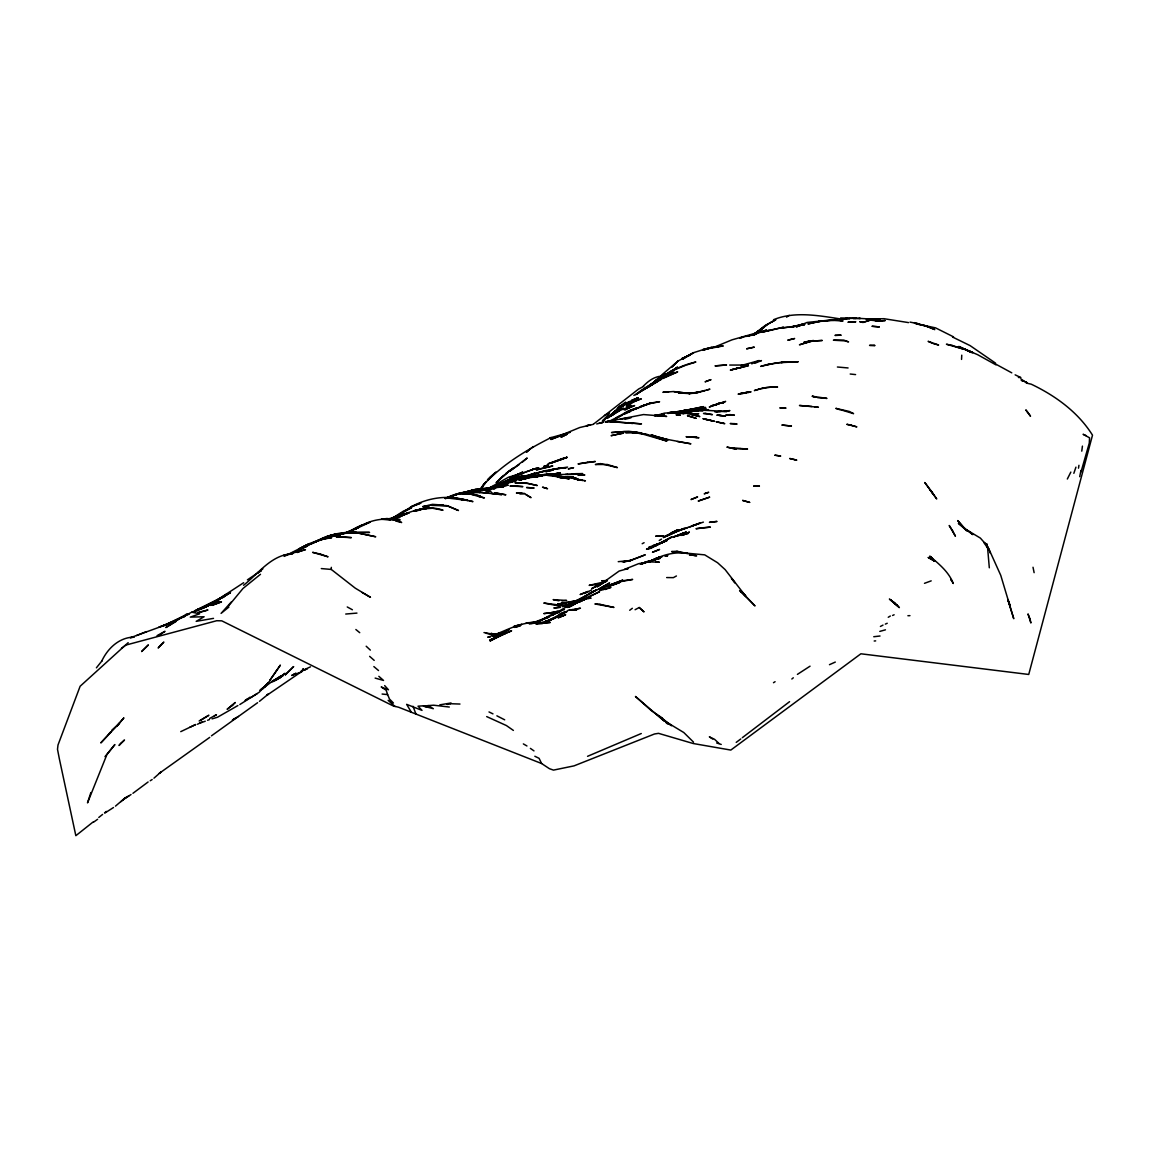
<?xml version="1.0" encoding="UTF-8"?>
<svg xmlns="http://www.w3.org/2000/svg" width="1150" height="1150" viewBox="0 0 1150 1150"><rect width="100%" height="100%" fill="white"/><g stroke="black" fill="none" stroke-linecap="round" stroke-linejoin="round"><path stroke-width="1.5" d="M961.759 355.178L961.544 359.418M362.178 592.523L370.473 597.31L355.249 588.153L331.272 569.437L331.315 567.338M1075.94 467.159L1073.841 473.326M1078.499 468.179L1078.944 465.304M1080.957 470.465L1079.706 476.661M1081.776 451.145L1082.423 446.114M1081.057 471.787L1089.28 443.138L1089.568 437.819L1083.099 434.283L1086.276 435.692M90.864 792.594L87.515 802.887L106.892 754.616L114.885 744.553L104.981 756.643M602.456 420.497L607.329 417.436L609.514 412.821L604.426 415.452M301.429 671.974L303.169 668.898L301.429 671.974L291.712 675.452L295.981 673.268L293.868 674.173M1067.329 479.018L1070.837 472.089M101.703 661.221C107.64 648.399 119.284 637.244 134.176 637.1L130.324 637.761L166.031 624.752L184.273 616.084M479.751 489.512L484.481 483.532L483.216 485.228C501.831 464.83 526.643 449.823 551.166 437.532L549.743 437.963L570.342 432.271L550.807 439.487L579.744 427.527L593.213 424.35M484.423 484.049L485.918 482.022L481.778 487.729L483.259 485.717M231.222 602.054L221.073 613.396L228.893 607.056M110.127 732.392L108.488 734.548L111.234 731.601L100.812 742.914L119.571 723.062L111.78 730.25M96.399 667.819L102.264 660.488M604.886 419.692L602.327 422.754M228.706 605.748L243.009 588.455L260.489 574.281M263.106 688.721L267.979 683.014L259.152 692.3L239.818 704.548M269.387 681.361L264.543 687.053L266.627 684.652M619.807 406.108L614.201 412.16M620.382 405.993L614.546 412.318L616.673 410.493M614.114 412.778L619.002 407.503M610.693 415.811L615.523 410.751M758.799 332.221L764.103 326.672L772.254 321.468M500.523 478.242L496.124 482.741L507.739 472.348L500.523 478.242L503.858 475.453M310.486 666.827L301.271 671.054M635.087 609.716L639.227 607.516L643.856 611.757L639.227 607.516M620.612 406.051L617.607 409.098L623.904 403.305M643.181 386.342C647.924 381.297 654.005 376.74 661.106 376.165M609.256 417.249L612.663 413.827M617.464 409.156L621.906 404.728M604.296 418.844L608.091 415.078M764.103 326.672L754.314 334.276M610.291 415.294L627.799 402.442L626.261 403.621M232.832 704.849L235.232 702.506L227.139 709.32L232.832 704.849L231.438 706.215M612.907 413.497L615.883 410.579M810.046 666.181L797.41 674.374M499.287 479.679L502.449 476.632M522.431 462.099L527.174 458.016L509.378 471.399L519.139 464.586M616.242 410.838L619.318 407.891L614.574 412.419L625.629 402.098M564.607 612.849L568.617 610.046L576.61 609.96L570.716 610.046L580.434 608.206L571.564 610.118M658.332 378.12L649.046 386.299L655.169 381.096L651.82 383.927M650.268 385.595L657.455 379.845M658.346 378.609L651.604 384.689L657.929 378.853M120.994 801.636L124.732 798.215L115.474 806.136M128.167 642.663L80.126 686.262L58.003 744.999L57.5 749.297L59.326 758.698L75.843 835.691L93.064 822.006M265.966 685.357L259.828 690.273M655.256 382.375L657.311 380.535L654.824 382.519L655.701 381.829M209.717 737.38L159.289 773.332L161.043 771.938L153.956 778.162M279.651 678.026L283.245 675.381L275.353 680.426L285.027 673.296L279.651 678.026L273.312 681.562M763.931 327.477L753.954 334.204L765.21 325.507L775.79 319.757L771.679 322.086M740.787 738.947L736.216 742.383M529.762 449.291L526.427 452.209L533.212 446.574M610.521 414.992L616.371 410.493M273.614 680.441L261.021 689.54M211.471 735.827L257.586 702.722M243.556 585.278C258.793 573.304 271.414 554.573 292.646 553.739L283.561 555.522L305.44 549.671L297.562 552.029M757.678 332.479L761.257 329.029L757.778 331.861M650.814 384.79L653.991 382.131L648.025 386.86M765.771 325.579L762.105 328.656L767.956 323.912M759.173 331.229L753.954 335.254M660.962 377.559L677.566 367.066L675.223 368.647M632.342 608.293L629.697 610.262M658.562 380.176L660.172 378.853L647.493 386.702M645.768 388.111L660.172 378.853L656.765 381.239C668.049 371.853 681.591 365.211 695.851 362.02L686.766 364.909M262.847 568.848L257.844 572.901L260.892 570.946M237.892 705.568L217.465 717.255L212.06 718.865M615.48 411.254L613.956 412.476L618.197 409.429M656.822 381.599L651.144 384.603L672.908 370.444L685.184 365.47M791.833 679.003L793.313 677.796M661.379 377.387L665.548 374.181L659.769 378.321M98.771 817.463L102.594 814.43M104.478 812.921L106.375 811.411M593.731 423.962L638.71 388.959L643.612 386.443M606.97 418.054L612.116 413.942M261.97 688.735L265.363 686.061M648.298 387.147L657.354 381.254M742.354 737.653L789.576 701.673M655.471 382.749L661.954 377.286L640.205 390.971M97.606 819.274L93.711 822.077M622.898 406.238L624.766 404.829M661.437 375.188L678.026 361.043L693.709 352.633L706.043 348.723L718.391 346.38L714.251 347.185L731.903 339.868L766.691 330.036L752.186 335.225L754.803 334.348M122.806 799.997L131.042 794.521M121.454 648.312L125.824 645.092L216.689 620.727L221.792 620.842L393.228 705.928L398.691 707.264L541.607 763.528L549.398 768.674L553.481 770.112L574.037 765.871L654.494 733.988L658.519 733.341L693.148 743.504L730.811 750.073L860.89 653.789L1028.733 674.461L1092.5 435.174C1078.182 412.232 1055.456 395.715 1031.219 384.186L1026.231 383.036L1027.065 383.295L1026.418 382.145L1021.2 380.334M633.851 395.413L661.408 379.342M247.207 699.2L249.909 697.216M686.133 356.744L682.928 359.044L693.709 352.633L686.536 356.471M243.642 582.734L218.054 599.466L203.133 607.775M659.827 377.732L655.428 380.794L657.8 379.327M245.64 700.393L247.897 698.812L245.123 700.436M619.39 408.652L621.719 407.043M247.408 579.859L261.151 570.544M158.93 635.461L164.996 631.307L157.018 635.663M646.041 388.326L648.773 386.472M611.153 415.912L623.631 408.178L610.535 415.711M132.94 793.299L148.106 781.986M259.469 701.327L268.525 693.924L266.8 695.348L301.573 671.629M786.542 317.156L789.245 315.344M396.534 516.494L398.346 515.301L393.875 518.089M643.971 389.016L646.314 387.464M395.844 516.954L411.096 506.819L420.713 503.139L411.096 506.819C426.851 498.367 445.769 494.615 463.134 499.891L448.04 498.079L455.731 497.749L472.966 501.601L469.631 500.997M639.472 392.035L636.812 393.774L640.363 391.489M632.212 400.143L626.491 404.096L638.106 397.857L632.212 400.143L638.106 397.857L634.009 399.639M174.426 621.647L177.201 619.836M222.697 597.655L225.587 595.772M649.865 385.739L652.28 384.172L647.852 386.975M105.139 812.878L113.491 807.516M552.848 619.261L563.284 612.677L546.02 621.863M567.367 607.459L583.481 599.265L591.086 598.101L587.808 598.417M488.563 488.391L508.487 477.236L521.87 473.139L519.153 473.8M218.054 599.466L226.924 593.903M759.115 330.783L751.669 335.441M150.219 780.764L152.159 779.542M178.581 618.93L173.233 621.934M221.217 598.273L230.431 592.552L217.868 599.955L214.446 601.694L225.702 595.369L194.134 611.124L215.869 601.637L197.556 609.586L198.504 609.141M659.223 540.5L661.466 539.106M577.501 601.033L594.536 590.669L610.075 585.479M773.49 682.712L775.086 681.706M186.961 613.812L165.844 627.541L175.849 621.633M635.734 394.723L639.688 392.279M250.614 697.648L257.226 693.594M392.596 518.032L403.406 511.161L411.686 507.653L402.816 512.598M393.372 517.917L400.574 513.762L390.425 519.484M663.191 375.949L672.822 370.185M569.365 606.309L574.526 603.132L567.482 607.301L570.745 606.294L565.225 607.488L553.092 614.761L558.627 612.073C548.636 614.014 541.348 622.495 531.099 623.731M199.137 720.992L208.854 715.242L200.272 720.561M653.143 559.921L649.362 562.163M284.338 556.384L308.588 543.936L322.963 538.459L310.256 544.223L324.933 537.452L340.314 535.268L326.859 537.093L320.706 539.594M753.868 335.067L756.499 333.471M126.831 797.008L124.631 798.344L128.929 795.771M642.131 390.281L644.546 388.829M888.246 617.277L890.33 616.026M271.457 682.166L281.333 675.754L271.386 681.763M236.44 717.614L232.386 720.044L238.467 716.421M222.439 597.31L230.431 592.552M650.224 561.416L659.453 557.304L654.724 559.259M321.468 539.753C335.599 530.768 353.467 532.134 369.567 532.407L345.733 533.097M355.062 529.503C368.532 519.872 385.969 515.789 401.652 522.517L395.859 521.008M206.382 606.697L219.693 599.107M214.36 715.904L216.473 714.682L209.731 718.405M640.996 391.46L661.638 378.609L671.6 374.138L667.417 375.791M579.399 602.183L584.761 599.236L579.6 601.393M662.688 378.594L677.652 371.896L669.214 375.087M578.565 601.766L599.668 591.617L578.709 601.752M258.29 572.168L261.036 570.616M216.818 600.904L219.779 599.207M356.989 528.324L369.984 522.172L357.348 527.146L348.752 531.918M627.167 407.747L631.307 405.389L622.84 409.673M575.173 601.896L592.681 592.063L568.215 604.857L562.249 606.596L576.021 601.637M564.794 611.57L559.461 614.574L566.706 611.944M641.24 564.233L646.99 561.631L660.244 558.296L646.602 561.962L657.671 558.828L649.951 561.545M648.557 562.091L658.749 557.606L654.753 559.403M553.092 614.761L554.789 613.812L550.577 615.954M599.984 589.663L603.994 587.434L602.413 588.211M632.845 402.486L626.204 405.979L632.558 402.126L641.341 398.863L636.798 400.157M604.167 582.331L601.795 583.639L606.97 580.621L591.804 588.556L602.586 583.165L598.877 585.896L597.066 586.845L619.16 571.033L628.202 568.56L624.852 569.221L638.624 563.673L650.095 561.674M648.974 562.149L659.036 557.549M306.446 545.962L320.649 539.451L306.647 545.848M571.737 605.82L575.532 603.721M829.466 664.686L835.303 662.069M215.079 601.393L203.162 607.646M576.783 603.031L584.761 599.236L578.953 601.809M569.494 606.798L573.275 604.742M497.878 484.624L512.684 477.739L501.271 483.561M319.944 540.126L322.805 538.574L314.697 542.311M180.751 731.644L195.716 724.514L189.75 727.317M574.526 604.052L577.501 602.442M609.083 421.36L619.706 416.056M546.293 621.747L550.864 619.606L545.273 621.704L551.339 619.749M392.323 518.032L393.947 517.169M642.189 543.72L644.101 542.699M518.851 474.088L522.776 472.018L512.469 476.747L535.627 468.51L526.427 471.701M197.484 724.241L202.012 721.984M305.842 545.359L299.244 548.794L308.588 543.936M880.411 626.448L882.999 625.111M203.219 607.962L212.247 603.348M216.603 600.616L219.636 599.064M184.259 616.012L191.748 612.188L194.896 612.174M546.983 621.589L562.767 614.56L552.216 618.916M614.445 419.175L617.507 417.622M652.007 560.596C662.716 554.645 675.639 551.382 687.815 553.524L681.677 552.704L704.706 554.861L717.6 562.753L725.133 569.609L746.091 596.678L742.627 593.026L755.004 605.921L743.518 594.248M924.485 583.323L931.198 580.865M584.488 593.544L591.718 589.907M634.168 401.767L638.264 399.726M495.449 486.091L512.814 479.924L489.512 488.304L498.611 484.524L494.169 486.709M773.562 319.7C794.837 310.96 819.418 315.732 841.599 319.111M196.219 611.225L208.84 605.461L200.632 609.04M619.031 416.846L622.509 415.136M488.908 488.031L515.186 478.659L530.394 476.905L525.306 477.926M619.893 416.128L615.681 418.198L624.464 413.137L630.459 411.341L624.019 414.402M676.372 536.202L686.406 531.947L673.497 537.064L683.574 533.011L676.746 536.072M346.38 533.241L362.437 524.831L347.473 532.177M654.609 559.202L657.527 557.779L648.83 561.804M546.25 621.819L550.735 619.634M323.581 538.574L335.469 534.189L348.378 533.097C336.921 533.399 325.536 535.339 315.833 541.88M575.273 601.809L581.196 598.949M649.808 561.315L659.999 557.247M751.712 363.846L759.259 360.525L740.959 365.585L748.247 364.449M182.721 616.472L162.15 626.333L166.621 624.306M450.987 496.383L460.086 493.465L454.437 495.132M549.585 616.429L537.769 621.518L548.507 617.392M547.386 621.316L555.177 617.651L545.057 621.618L550.433 620.209L536.144 623.774M641.513 564.176L646.99 561.631L640.392 564.319M179.731 618.714L171.235 623.027L159.117 627.109M446.387 498.252L449.636 496.743L446.229 497.993M298.368 550.174L291.338 553.409L307.697 545.905L298.368 550.174L300.883 549.024M603.419 582.619L606.093 581.383M587.564 756.312L641.283 733.527M493.681 488.534L505.583 483.776L497.921 486.781M650.196 561.488L653.243 560.093M557.707 612.936L560.021 611.872M609.227 416.329L613.396 414.431L607.818 416.573M447.982 497.461L445.352 498.654L456.809 494.313M297.261 552.503L301.616 550.562L299.575 551.267M892.587 615.466L894.125 614.776M567.511 605.202L570.055 604.081L564.233 606.122L566.246 605.762M885.342 624.105L887.225 623.271M444.806 498.309L455.141 495.003L446.488 497.921C456.866 492.789 468.726 490.403 480.211 492.516L464.686 492.804M654.206 546.379L648.341 548.938L671.514 537.194L688.476 533.298L680.829 535.397L686.694 533.614L682.18 535.21L689.281 532.163L682.18 535.21M183.641 616.486L180.291 617.938L189.333 614.043M311.506 543.202L324.875 538.602L318.09 540.371M660.603 376.251L663.536 375.015M398.892 516.911L408.221 513.144L401.939 515.761M398.274 517.169L402.529 515.372M658.864 557.764L652.452 560.366M626.218 411.757L635.893 408.279L624.407 413.482L650.454 403.032L640.708 406.424L645.61 404.771M449.636 496.743L448.083 497.404L453.071 495.65M159.275 627.023L171.019 622.481L168.087 623.688M610.463 585.896L619.706 582.533L612.217 584.933M579.341 600.041L568.071 604.656L572.398 603.462M643.31 405.504L648.269 404.067L630.027 410.622L631.12 410.291M610.434 421.518L614.071 420.009L609.27 421.619L616.371 421.59L612.016 421.302M497.246 486.939L517.529 479.607L527.289 478.127L519.196 479.981M303.442 670.436L305.44 669.602M495.693 486.953L503.643 486.853L479.996 489.181L494.946 488.621L483.374 488.276L477.825 489.138L491.007 488.894L475.755 489.339L459.382 494.04L462.314 493.221M459.497 493.982L463.321 492.416M525.219 476.402L534.966 473.124L523.768 476.919M754.961 363.242L761.458 360.582L759.561 361.359M689.137 527.246L700.149 522.991L692.329 525.737L697.906 523.983M497.864 484.509L488.822 488.376L516.149 477.882L511.405 479.147M879.793 631.408L885.457 629.826M524.803 472.391L509.651 477.782L521.467 473.225L516.839 474.734M676.43 575.977L673.354 577.645L666.655 577.559M136.591 635.533L146.424 631.594M656.981 545.043L646.516 549.154L652.51 547.285M656.549 545.258L649.031 546.969L655.155 546.049M184.92 616.328L179.673 618.413L184.503 616.529M511.592 479.507L503.916 482.569L508.544 480.844M510.082 480.269L520.907 475.971L532.838 475.511M714.61 404.915L711.217 405.878L717.916 404.096L709.291 406.999L718.865 403.247L723.451 402.845L718.865 403.247M501.098 483.23L496.541 485.027L507.035 481.031L523.595 478.012M348.795 531.674L357.952 527.908L342.197 534.146L353.294 530.179L347.688 532.091M519.886 493.997L524.501 493.566L531.041 497.662L525.924 494.658M340.961 534.232L350.966 530.969M196.794 610.305L205.203 607.056M514.036 476.014L518.506 474.303M543.303 618.887L549.183 616.659L529.402 624.062M548.938 620.324L545.273 621.704L547.127 621.029M720.087 403.147L715.76 404.757L725.636 401.422L721.266 402.888M464.226 492.789L476.272 489.871M451.303 496.139L461.61 492.646L454.739 495.075M605.231 589.49L610.966 587.377L599.581 590.022L603.822 589.619M415.912 511.276L421.791 509.119L418.039 509.896L420.986 509.364M207.589 720.274L209.501 719.569M513.144 478.946L519.34 476.689L513.029 478.716M528.942 475.539L543.72 471.241M605.274 581.799L601.076 583.309L603.692 582.418M199.769 723.178L205.246 721.223M580.506 600.99L586.342 598.934M301.386 671.011L307.424 668.898M654.005 559.202L659.453 557.304M632.572 409.774L637.431 408.106L636.194 408.523M661.092 556.816L656.348 558.44L662.041 556.816M875.193 320.778L878.528 320.994L870.277 320.117L862.917 322.431L859.711 321.713L863.794 321.957M454.322 495.118L456.881 494.241M703.383 522.114L674.489 532.004L666.238 536.259L678.946 530.251L684.466 528.296L663.248 537.567L675.812 531.702L687.571 527.735M460.086 493.911L466.972 491.611L458.376 494.141M716.824 404.369L719.785 403.391M535.282 476.546L550.016 474.677L569.264 478.918L564.104 478.041M493.911 487.988L499.402 486.177M327.017 536.36L335.469 534.189M519.613 480.096L530.984 476.919L538.947 476.272M564.449 609.543L558.986 611.326L561.315 610.679M530.696 474.849L532.177 474.361L528.655 475.295L545.071 470.695L556.988 468.754L537.179 472.923M497.605 487.255L501.012 486.162L498.238 487.025L499.431 486.579M706.632 390.209L709.909 389.16L693.738 393.286L678.457 392.941L688.634 393.53L698.726 392.092L689.066 393.645L694.241 393.142M408.854 512.9L387.636 519.182L399.927 517.356L389.189 519.297M862.917 322.431L870.277 320.117M519.512 480.053L530.739 476.646L542.182 476.143L533.959 476.618L540.615 475.942L535.727 476.474M640.435 563.946L647.249 561.861L659.309 562.149L655.974 562.034M606.294 581.426L589.145 585.364L597.77 584.2M569.854 610.262L572.527 609.457M657.556 415.207L664.427 413.137L676.991 412.304M468.194 491.438L473.843 489.799L463.306 492.789L475.755 489.339L483.316 489.037L480.484 489.368M521.338 479.435L524.429 478.515L519.268 479.952M685.745 411.168L688.893 410.234M342.916 533.701L346.567 532.622L340.529 533.974M743.058 337.123L739.852 338.071L746.968 335.973M493.623 487.83L495.521 487.284M534.017 476.848L538.027 476.287M524.616 479.004L527.778 478.084M535.943 623.875L540.054 622.682L537.639 623.372M765.67 364.967L760.711 366.39L775.977 362.854L798.229 361.747L782.489 362.121L765.67 364.967L770.788 363.759M472.089 490.331L465.118 492.301L466.785 491.841M403.751 514.625L400.804 515.459C414.144 510.413 428.821 504.836 443.023 510.226L432.501 508.257L422.999 508.933M404.671 513.978L397.814 515.904L409.156 512.727L406.166 513.561M748.003 392.61L751.051 391.776L741.75 393.544L746.494 393.027M660.201 415.653L662.989 414.891L660.1 415.423M389.491 519.211L394.162 517.946M465.189 492.272L468.567 491.352M696.512 392.754L704.993 390.741M690.46 409.774L677.35 411.657L689.799 410.147M499.272 486.795L504.562 485.401L497.447 487.126L508.214 485.156L496.857 486.982M641.47 563.399L647.249 561.861M565.8 605.331L570.299 604.124L558.081 605.806L543.821 603.046L564.291 605.719M802.039 324.357L790.682 327.189L798.014 325.421M576.251 601.048L573.491 601.579L579.499 599.998L561.042 603.592L578.709 600.429M735.123 368.863L730.336 370.07L748.434 365.671L733.916 369.107L741.75 367.324M607.746 421.461L643.482 414.561L666.655 416.429L654.81 415.38L661.365 415.452L658.476 415.739M732.133 369.653L736.92 368.402M679.722 412.476L682.856 411.657M624.953 419.333L630.947 417.795M510.039 482.54L516.034 481.002L514.999 481.088M498.266 486.881L503.269 485.602M596.706 423.933L600.817 422.898M841.541 319.786L845.566 318.78L838.163 320.347M590.712 424.709L586.442 425.773L588.254 425.327M389.836 519.067L397.713 517.543L389.836 519.067L391.978 518.535M533.945 476.862L537.28 476.043M739.148 393.875L738.113 394.134L748.636 391.978L739.148 393.875L742.814 393.027M564.434 434.872L561.516 434.988L564.578 434.254M687.298 412.261L692.429 411.527L687.513 412.332M448.802 498.338L450.441 497.95M556.701 468.798L550.332 469.948L560.826 467.777L566.217 467.777L558.354 468.51L563.687 467.662M199.568 612.476L207.934 610.018L198.059 612.404M880.023 636.008L873.77 636.726M599.955 422.927L602.384 422.381M535.167 476.747L538.243 476.057L534.764 476.718M676.631 412.304L684.164 410.622L708.544 409.688L691.251 410.924L706.273 408.969L690.043 411.139M688.131 409.889L687.312 410.061L703.628 406.654L688.131 409.889L692.156 409.041M529.359 477.739L537.337 476.56L535.771 476.531M830.473 320.289L818.771 321.497L834.699 320.232M603.175 583.093L594.809 584.66L599.092 583.898M530.337 476.862L521.884 478.831L531.516 477.049L526.585 477.336L530.394 476.905M620.195 419.348L627.842 417.766M447.077 704.476L450.311 703.8M691.409 409.817L695.261 409.026L676.646 412.261M797.338 326.054L800.256 325.464M599.337 423.042L603.506 422.194M672.894 412.706L667.834 413.497M577.616 600.789L579.442 600.415L573.491 601.579M696.311 392.783L699.947 392.078M644.359 562.81L648.658 561.962M492.933 636.381L495.521 635.864M665.117 556.082L667.834 555.565L665.275 555.996M546.552 474.346L549.916 473.728L539.753 475.295L544.87 474.662M796.375 326.126L800.515 325.378L789.001 327.247L795.958 326.241M833.031 320.318L837.128 319.585M460.086 493.465L458.16 493.796L461.078 493.336M439.789 704.849L451.073 702.981M768.143 330.711L765.138 331.243L783.624 327.204L769.566 330.553M660.057 414.632L654.278 415.639L664.369 414.302L661.494 414.532M701.011 408.308L705.683 407.503L704.648 407.675M804.684 324.3L798.718 325.335L803.261 323.941L796.375 326.931L807.012 322.46L837.315 319.326M676.301 412.332L678.054 412.031M524.874 478.544L527.289 478.127M555.565 468.984L567.611 467.087M428.662 505.655L422.74 506.632L432.472 504.347L443.268 505.109L430.704 504.821L446.516 505.583L458.462 510.514L447.968 505.957L431.681 505.368M793.974 326.384L781.569 328.023L787.592 327.304M345.949 533.082L350.563 532.335L348.407 532.637M541.104 475.511L543.749 475.094M541.477 475.453L544.884 474.921M680.642 412.146L681.792 411.973M537.683 623.933L550.347 622.438L536.432 623.343L542.484 623.429C522.56 619.289 505.727 631.681 487.715 637.186L490.36 637.014M561.516 434.988L564.276 434.628M716.407 411.887L720.921 411.312L714.955 411.959M485.53 488.491L487.772 488.204M498.985 486.637L494.816 487.039L500.308 486.781M772.886 386.831L762.436 388.456L766.978 387.306L777.572 387.047L772.886 386.831L774.051 386.889M671.471 412.347L668.898 412.677C678.874 410.421 688.721 415.092 698.711 413.727L687.312 413.698M532.048 476.503L537.309 475.856M675.884 412.347L680.829 411.757M549.901 474.447L558.497 473.469L551.641 474.231M666.066 555.953L666.942 555.852M685.846 411.154L690.474 410.636L687.326 410.881M565.426 474.447L574.209 474.274L567.151 474.404M428.361 705.582L423.488 706.114L433.349 708.702L428.361 705.582L433.651 705.209L449.305 707.034M804.339 324.602L801.378 324.918L804.641 324.559L803.606 324.616M561.991 600.947L566.634 600.458L553.136 599.639L558.943 600.803M529.906 622.754L534.276 622.294L526.168 622.869L528.454 622.898M668.854 391.704L662.889 392.308L673.512 391.532L689.526 393.444L674.116 391.719M492.545 487.269L498.051 486.723M607.387 580.52L601.738 580.808L606.956 580.692M694.37 410.665L698.884 410.449L688.85 410.708L700.824 410.09L726.872 411.484L719.469 411.484M388.24 519.268L400.171 519.944L386.889 518.521L381.369 519.239L390.238 520.044M683.848 410.104L688.951 409.659M345.733 614.043L356.946 613.094M535.066 476.574L538.545 476.287M874.201 641.01L875.667 640.881M541.42 475.209L539.695 475.353L544.798 475.065M622.179 561.818L630.789 560.481L645.265 554.803L628.59 561.056L623.372 561.832L630.789 560.481L618.24 561.674M213.512 618.369L196.19 621.345L204.111 616.759L190.282 617.104L199.669 613.798L191.748 612.188M868.897 318.909L866.166 319.111L883.919 318.694L908.529 322.604M533.959 476.618L538.703 476.258M606.711 421.432L641.484 423.89L627.957 422.668L632.442 423.559M551.626 474.317L560.208 473.628L525.996 475.698L531.07 475.626M729.718 365.053L744.769 365.053M533.442 476.718L536.921 476.488M698.05 410.363L695.089 410.55L702.736 411.082M536.188 476.387L538.919 476.229M831.335 320.289L843.051 320.965L839.859 320.534M567.985 476.919L573.447 476.718L568.273 476.848M907.911 615.724L909.952 615.652M610.794 421.475L629.74 423.013M841.196 318.866L849.462 318.924M868.207 319.139L871.614 319.067L867.531 319.082M561.933 474.662L556.686 474.72L567.266 474.317M848.829 318.377L856.132 318.32L840.621 317.961M853.027 318.349L860.301 318.464L853.027 318.349L856.132 318.32M567.942 477.092L576.121 477.954L555.881 476.186M687.815 412.16L678.471 412.404L685.831 413.468M469.358 493.824L462.214 493.853L473.426 494.169L480.398 496.081L470.738 494.083M568.373 477.523L562.925 477.451L573.908 477.839L578.881 480.096L575.043 478.688L582.705 480.484L573.476 478.759M450.225 703.714L459.971 704.044M522.086 493.134L516.422 493.005L524.501 493.566M1018.397 377.488L1020.855 377.559L1015.134 374.842M1022.364 381.024L1023.989 381.081L1020.927 378.882M848.082 367.957L837.401 367.008M497.375 634.757L494.486 634.628L496.814 634.944M859.05 318.363L879.994 319.556M637.071 432.113L624.105 431.566L611.527 432.558L628.734 431.264L641.671 432.946M625.197 422.683L627.052 422.812M559.188 477.077L564.233 477.451M496.426 494.083L501.831 494.629L478.228 492.2L489.196 493.221M874.446 319.801L878.629 320.131M559.992 477.624L562.709 477.854M321.31 568.574L331.272 569.437M719.052 415.337L725.521 416.084L716.824 415.121L721.223 415.538M677.479 441.571L690.891 443.799L664.47 438.883L651.101 434.844L656.032 436.368M467.044 499.905L459.684 499.215L463.249 499.603M558.914 477.322L565.57 477.897L560.294 477.149M482.569 490.475L472.434 490.576L483.676 490.101L491.036 491.424L485.386 490.748M494.73 493.637L490.978 493.264L495.061 493.882M491.999 634.642L497.648 635.202M811.828 406.467L799.466 405.476L818.398 407.244L814.703 406.769M382.102 694.039L387.636 694.614L389.476 699.013L393.444 703.024L388.139 700.35L395.039 706.531M817.664 397.684L826.965 398.403L812.317 396.276L816.126 397.282M850.195 374.023L855.586 374.584M910.081 322.115L918.232 323.739M915.314 323.581L935.554 327.865L953.551 336.878M635.145 432.961L631.925 432.529L645.998 434.039L666.856 441.082L641.671 433.78M844.617 340.846L833.405 340.213L843.669 340.069L848.571 341.881L845.94 341.191M556.312 475.64L550.016 474.677M558.886 477.264L562.364 477.782M495.046 634.584L483.992 632.572M841.886 410.119L853.573 413.655L849.304 411.456L835.834 408.351L840.334 409.874M916.607 323.883L927.288 326.399L914.121 322.618M459.296 498.784L465.031 499.804M723.077 423.329L724.773 423.646L716.148 421.748L723.077 423.329L720.461 422.726M364.809 534.491L375.719 536.762L354.89 532.321L350.463 532.579L356.917 532.752L354.89 532.321L363.213 534.204M464.6 500.02L467.964 500.681M646.631 434.757L647.738 434.988M716.68 742.986L721.223 744.438M577.487 479.392L581.411 480.226L575.043 478.688M501.184 634.009L498.266 633.391L501.515 634.11M711.836 420.699L703.153 418.744L714.452 421.317L703.153 418.744M459.554 498.913L462.918 499.675M497.806 635.001L490.993 633.406L497.634 634.958M486.263 633.291L490.561 634.311M584.099 480.571L585.408 480.887L580.089 479.593M580.261 479.952L581.411 480.226M478.745 496.541L484.409 497.921L471.744 494.558M952.574 337.051L970.097 345.618L995.584 363.17M933.268 343.634L938.616 345.014L928.107 341.334L931.974 343.059M812.317 396.276L816.327 397.325M427.829 707.264L422.711 705.856L418.039 706.186L422.021 710.384L406.64 704.346L411.341 712.238M375.144 678.098L383.525 680.441L378.839 676.315M1024.592 381.527L1026.418 382.145M486.68 716.594L506.374 725.535L513.389 730.423M657.685 436.871L668.107 439.861L660.833 437.791L665.908 439.789M995.958 364.866L977.73 354.732L958.712 346.466L971.563 352.245M963.844 348.996L971.649 352.619M496.872 715.817L504.692 719.828M963.312 348.723L972.886 352.662L968.401 350.779L971.376 352.173M489.009 711.951L492.962 713.863M534.836 756.254L539.091 758.324L541.607 763.528M995.972 364.248L1011.77 372.844M347.243 606.956L352.389 609.773M523.351 743.906L526.944 745.976M662.616 718.434L651.303 710.599L635.447 696.454L662.529 719.67L683.776 732.521L693.536 742.138M712.741 739.019L709.349 736.848L714.581 739.321L719.009 743.461M664.671 721.093L658.706 715.645L671.543 725.707L667.058 722.689M530.394 748.391L533.974 750.893M740.083 590.999L743.417 593.429L739.594 590.554M894.786 603.218L889.381 599.049L899.386 607.631L890.56 599.811L894.786 603.218L891.566 600.631M355.868 629.51L359.734 632.687M741.247 592.121L745.43 595.585L740.614 591.546M656.075 713.776L664.556 721.323M373.851 666.569L378.522 670.536M665.606 722.229L667.733 724.069M369.639 656.348L374.21 660.387M366.189 646.228L370.343 650.109M952.2 581.138L950.806 579.413L953.292 583.51C948.707 571.694 938.932 564.003 929.732 556.111L933.699 560.668M966.144 530.15L957.734 520.591L966.503 530.739M966.633 530.624L958.367 523.308L972.857 534.621L966.288 529.618L980.361 538.085L985.334 543.691M384.661 685.601L388.456 689.77L381.211 686.981L386.141 690.201L387.636 694.614M607.329 417.436L607.976 418.226M933.857 560.683L930.997 557.089L933.786 560.754M933.757 494.773L930.077 489.699L933.153 494.026M986.571 546.106L987.606 547.918L989.316 567.798M987.735 546.466L1000.759 575.359L1013.754 618.7L1008.306 601.364M413.008 706.287L415.955 714.064M988.799 548.852L990.279 553.164M1033.016 567.252L1034.123 572.671M276.158 671.241L269.891 680.268L280.37 665.102L276.158 671.241M120.592 743.533L119.011 745.502L124.502 739.996L120.592 743.533M123.754 718.046L116.811 726.096L123.754 718.046M293.552 666.641L285.315 674.806L293.552 666.641M160.899 644.834L158.168 647.996L163.846 642.074L160.899 644.834M490.561 476.704L487.399 480.024L495.966 472.132L490.561 476.704M674.935 363.946L671.887 367.051L678.026 361.043L674.935 363.946M148.192 645.078L141.694 651.475L148.192 645.078M663.651 375.576L660.459 378.393L665.562 373.966L663.651 375.576M509.507 470.695L506.101 473.455L513.101 468.194L509.507 470.695M667.158 373.606L665.376 374.871L669.099 372.658L667.259 373.649M627.914 402.615L626.06 403.837L629.683 401.465L627.914 402.615M602.643 586.802L598.92 589.03L609.601 582.978L602.643 586.802M654.379 545.948L650.095 548.507L666.253 540.586L654.379 545.948M667.058 539.537L655.673 545.747L671.514 537.194L667.058 539.537M495.147 638.077L490.029 641.01L506.259 632.96L495.147 638.077M591.387 592.667L589.447 593.716L596.663 589.936L591.387 592.667M674.518 531.817L665.203 536.259L674.518 531.817M567.238 434.168L561.214 437.115L567.238 434.168M502.564 633.521L494.716 637.244L502.564 633.521M495.003 637.445L489.684 640.176L511.592 630.847L495.003 637.445M629.079 407.646L624.637 409.918L634.613 405.533L629.079 407.646M506.848 630.473L501.63 633.032L509.22 629.596L506.848 630.473M676.286 530.481L670.982 533.025L678.227 529.647L676.286 530.481M685.918 356.716L681.749 358.656L689.942 355.091L685.918 356.716M672.376 372.758L668.294 374.656L674.188 372.169L672.376 372.758M502.55 484.984L497.734 487.226L504.304 484.265L502.55 484.984M560.855 459.641L551.296 463.004L567.094 457.312L560.855 459.641M562.178 458.606L548.047 463.838L567.094 457.312L562.178 458.606M666.842 540.644L661.652 542.786L666.842 540.644M219.161 601.622L210.234 605.389L219.161 601.622M563.371 615.652L558.167 617.837L565.671 614.761L563.371 615.652M695.103 497.864L691.021 499.56L697.59 496.944L695.103 497.864M709.55 497.188L698.381 500.997L709.55 497.188M622.61 580.161L609.644 585.12L622.61 580.161M659.467 549.499L652.567 552.216L659.467 549.499M587.952 591.517L580.333 594.478L587.952 591.517M709.651 380.061L705.079 381.814L711.016 379.658L709.651 380.061M423.545 508.243L419.247 509.896L429.036 506.661L423.545 508.243M522.474 479.104L521.036 479.651L525.78 478.113L522.474 479.104M516.106 625.686L513.604 626.635L521.798 624.407L516.106 625.686M613.122 584.085L607.746 586.112L615.667 584.071L613.122 584.085M706.086 493.12L704.217 493.824L708.716 492.286L706.086 493.12M221.418 601.867L211.931 605.346L221.418 601.867M805.791 342.743L799.451 344.799L812.13 341.09L822.149 340.472L812.13 341.09L805.791 342.743M663.349 542.168L656.133 544.482L663.349 542.168M518.506 474.706L515.444 475.769L523.264 473.239L518.506 474.706M707.883 348.594L703.556 350.089L711.447 347.415L723.235 345.934L702.636 349.701L711.447 347.415L707.883 348.594M548.478 464.916L543.691 466.512L548.478 464.916M512.929 481.016L508.056 482.626L515.071 480.599L512.929 481.016M539.81 468.855L536.418 469.919L552.791 465.98L539.81 468.855M623.171 580.692L619.347 581.871L632.644 579.428L623.171 580.692M758.971 389.16L754.386 390.569L763.557 387.967L758.971 389.16M660.028 543.476L652.956 545.617L660.028 543.476M415.941 510.212L413.713 510.873L426.808 508.401L415.941 510.212M518.104 626.348L514.596 627.383L520.303 625.773L518.104 626.348M754.098 347.185L746.724 348.766L754.098 347.185M766.087 331.214L762.076 332.278L769.235 330.424L766.087 331.214M653.229 402.658L649.434 403.664L659.582 401.724L653.229 402.658M608.537 421.231L605.303 422.036L612.691 420.799L608.537 421.231M537.237 468.208L532.378 469.444L538.847 467.834L537.237 468.208M573.476 467.719L568.387 468.841L573.476 467.719M792.077 339.121L787.779 340.184L794.636 338.517L792.077 339.121M552.676 470.091L545.948 471.673L552.676 470.091M819.605 321.382L808.191 323.897L819.605 321.382M749.268 335.685L746.249 336.389L753.279 334.779L749.268 335.685M557.836 611.297L549.988 612.979L557.836 611.297M808.594 341.205L803.864 342.312L813.51 340.544L808.594 341.205M617.349 434.283L611.081 435.692L623.53 433.104L617.349 434.283M560.179 472.837L553.394 474.102L560.179 472.837M587.348 462.343L578.033 463.924L595.298 461.481L587.348 462.343M329.001 537.941L322.201 539.249L331.617 537.74L329.001 537.941M543.087 474.734L538.071 475.654L543.087 474.734M600.544 463.608L595.384 464.528L607.243 464.471L617.378 467.59L600.544 463.608M700.896 527.936L695.994 528.741L710.398 527.102L700.896 527.936M672.678 412.261L670.766 412.562L684.192 413.641L672.678 412.261M530.682 477.077L527.361 477.609L530.696 477.106M846.544 318.464L843.669 318.909L847.78 318.277L846.544 318.464M565.714 602.974L557.779 603.994L565.714 602.974M691.711 410.665L685.371 411.556L691.711 410.665M524.285 476.201L517.716 477.077L524.285 476.201M728.439 410.723L723.997 411.326L729.919 410.607L728.439 410.723M529.417 476.272L519.441 477.365L537.726 475.626L525.967 476.531L529.417 476.272M855.614 321.799L848.211 322.201L855.614 321.799M724.773 365.125L715.012 365.887L726.556 364.981L724.773 365.125M786.456 361.905L781.238 362.509L786.456 361.905M696.584 410.162L688.721 410.952L696.584 410.162M714.538 521.712L709.421 522.344L717.039 521.439L714.538 521.712M703.685 408.322L699.027 408.825L703.685 408.322M730.049 414.632L725.722 415.15L734.39 415.092L730.049 414.632M560.366 607.286L554.099 607.962L560.366 607.286M552.058 612.648L543.979 613.568L552.058 612.648M575.863 473.685L572.341 473.973L582.748 473.642L575.863 473.685M881.964 320.735L877.924 320.994L885.198 320.562L881.964 320.735M635.763 432.443L625.744 432.63L635.763 432.443M677.019 551.238L671.6 551.569L684.192 552.848L677.019 551.238M583.381 474.979L577.99 475.281L584.847 474.979L583.381 474.979M340.587 536.705L336.274 536.906L351.354 537.625L340.587 536.705M839.687 335.225L834.958 335.383L841.153 335.196L839.687 335.225M740.14 448.471L730.609 448.054L736.23 448.96L726.901 447.106L732.492 448.385L747.557 449.061L740.14 448.471M663.651 535.957L655.831 536.202L663.651 535.957M515.502 485.889L509.967 486.019L522.833 486.622L515.502 485.889M705.654 413.411L703.512 413.454L712.396 414.632L705.654 413.411M552.158 475.324L547.256 475.309L558.354 476.819L552.158 475.324M759.388 486.162L753.739 486.134L759.388 486.162M874.057 345.417L869.558 345.374L875.021 345.532L874.057 345.417M785.752 408.077L780.074 407.934L785.752 408.077M526.226 483.072L514.956 482.799L527.821 483.402L537.251 485.516L526.226 483.072M734.678 423.66L730.207 423.559L737.078 424.091L734.678 423.66M533.859 488.003L526.628 487.528L533.859 488.003M639.659 433.004L634.929 432.817L645.38 434.24L639.659 433.004M696.613 437.402L686.061 436.698L698.956 437.762L693.766 437.058L696.613 437.402M879.232 326.887L872.203 326.284L879.232 326.887M505.655 494.773L494.687 492.804L505.655 494.773M791.401 426.061L782.115 425.069L791.401 426.061M599.912 604.311L594.909 603.937L613.985 607.43L599.912 604.311M677.364 414.848L676.027 414.733L680.354 415.136L677.364 414.848M780.548 456.047L774.999 455.213L780.548 456.047M694.701 555.464L689.209 554.702L696.656 555.809L694.701 555.464M951.984 345.374L946.436 344.238L962.737 348.91L951.984 345.374M693.048 414.906L691.15 414.518L699.847 416.573L693.048 414.906M851.072 425.213L846.817 424.293L856.851 426.866L851.072 425.213M320.548 554.142L312.627 552.345L328.052 556.801L320.548 554.142M795.11 459.741L789.691 458.491L796.777 460.144L795.11 459.741M695.994 418.255L687.542 415.739L695.994 418.255M749.628 502.378L742.699 500.451L749.628 502.378M545.948 488.218L542.527 487.169L547.529 488.721L545.948 488.218M928.366 326.83L924.471 325.522L934.806 329.576L928.366 326.83M934.634 561.128L928.309 557.52L934.634 561.128M987.016 544.252L983.768 542.369L987.606 547.918L987.016 544.252M896.756 604.957L893.679 602.356L897.819 605.949L896.756 604.957M734.922 582.748L731.457 578.378L734.908 582.748M1027.568 412.189L1025.814 409.889L1030.515 416.199L1027.568 412.189M928.107 486.91L924.787 482.526L936.718 498.942L928.107 486.91M952.545 530.725L949.21 525.492L955.42 536.216L952.545 530.725M1030.012 618.844L1027.985 613.928L1030.889 622.984L1030.012 618.844M1009.441 603.779L1007.86 599.466L1010.333 606.683L1009.441 603.779"/></g></svg>
